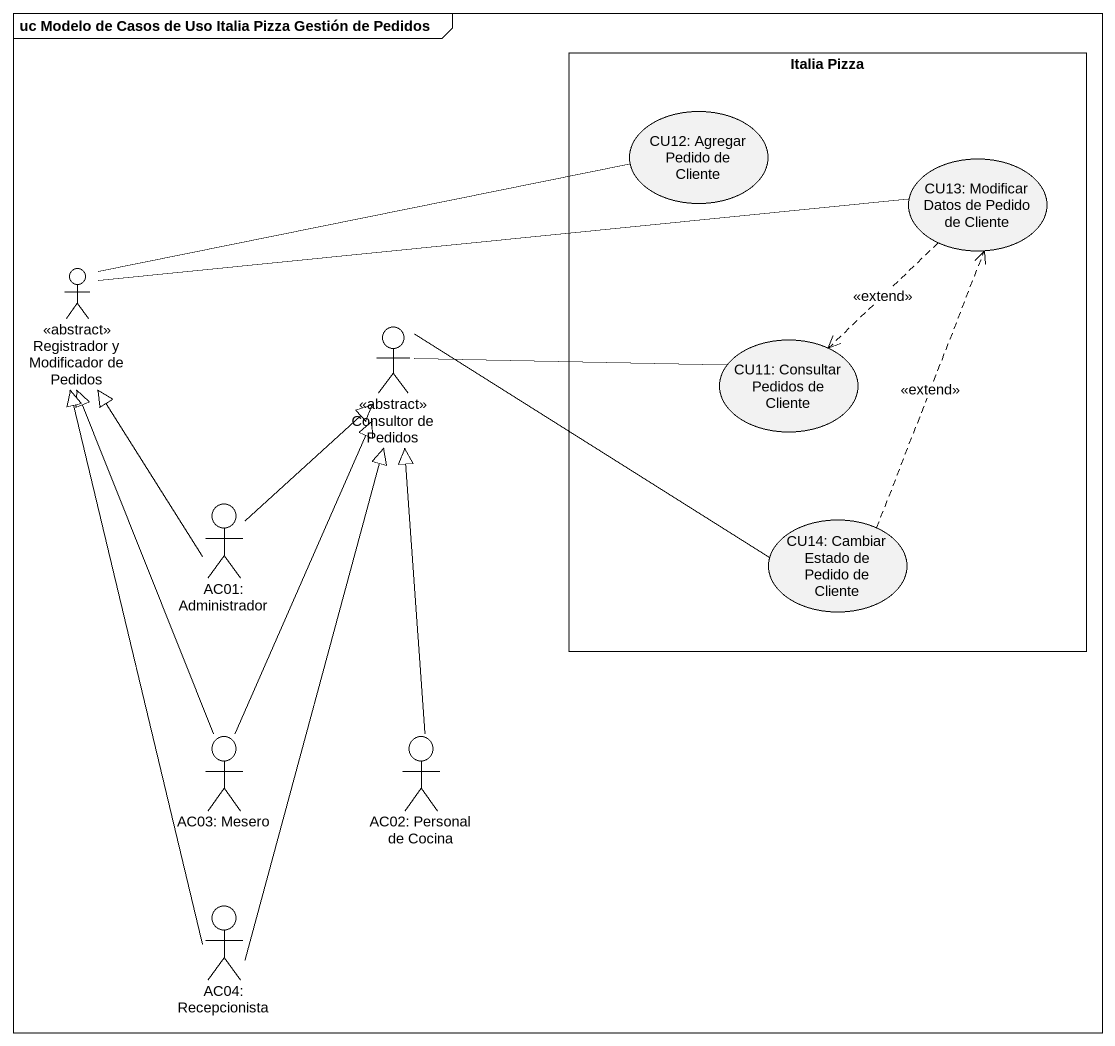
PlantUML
@startuml
mainframe uc Modelo de Casos de Uso Italia Pizza Gestión de Pedidos
rectangle "Italia Pizza" as Italia_Pizza {
  usecase "CU12: Agregar Pedido de Cliente" as CU12_Agregar_Pedido_de
  usecase "CU13: Modificar Datos de Pedido de Cliente" as CU13_Modificar_Datos_de
  usecase "CU11: Consultar Pedidos de Cliente" as CU11_Consultar_Pedidos_de
  usecase "CU14: Cambiar Estado de Pedido de Cliente" as CU14_Cambiar_Estado_de
}
actor "Registrador y Modificador de Pedidos" as Registrador_y_Modificador <<abstract>>
actor "Consultor de Pedidos" as Consultor_de_Pedidos <<abstract>>
actor "AC01: Administrador" as AC01_Administrador
actor "AC03: Mesero" as AC03_Mesero
actor "AC02: Personal de Cocina" as AC02_Personal_de_Cocina
actor "AC04: Recepcionista" as AC04_Recepcionista
CU13_Modificar_Datos_de ..> CU11_Consultar_Pedidos_de : <<extend>>
Registrador_y_Modificador -right- CU12_Agregar_Pedido_de
Registrador_y_Modificador -right- CU13_Modificar_Datos_de
Consultor_de_Pedidos -right- CU11_Consultar_Pedidos_de
Consultor_de_Pedidos -right- CU14_Cambiar_Estado_de
AC01_Administrador -up-|> Registrador_y_Modificador
AC01_Administrador -up-|> Consultor_de_Pedidos
CU14_Cambiar_Estado_de .up.> CU13_Modificar_Datos_de : <<extend>>
AC03_Mesero -up-|> Registrador_y_Modificador
AC03_Mesero -up-|> Consultor_de_Pedidos
AC02_Personal_de_Cocina -up-|> Consultor_de_Pedidos
AC04_Recepcionista -up-|> Registrador_y_Modificador
AC04_Recepcionista -up-|> Consultor_de_Pedidos
@enduml
